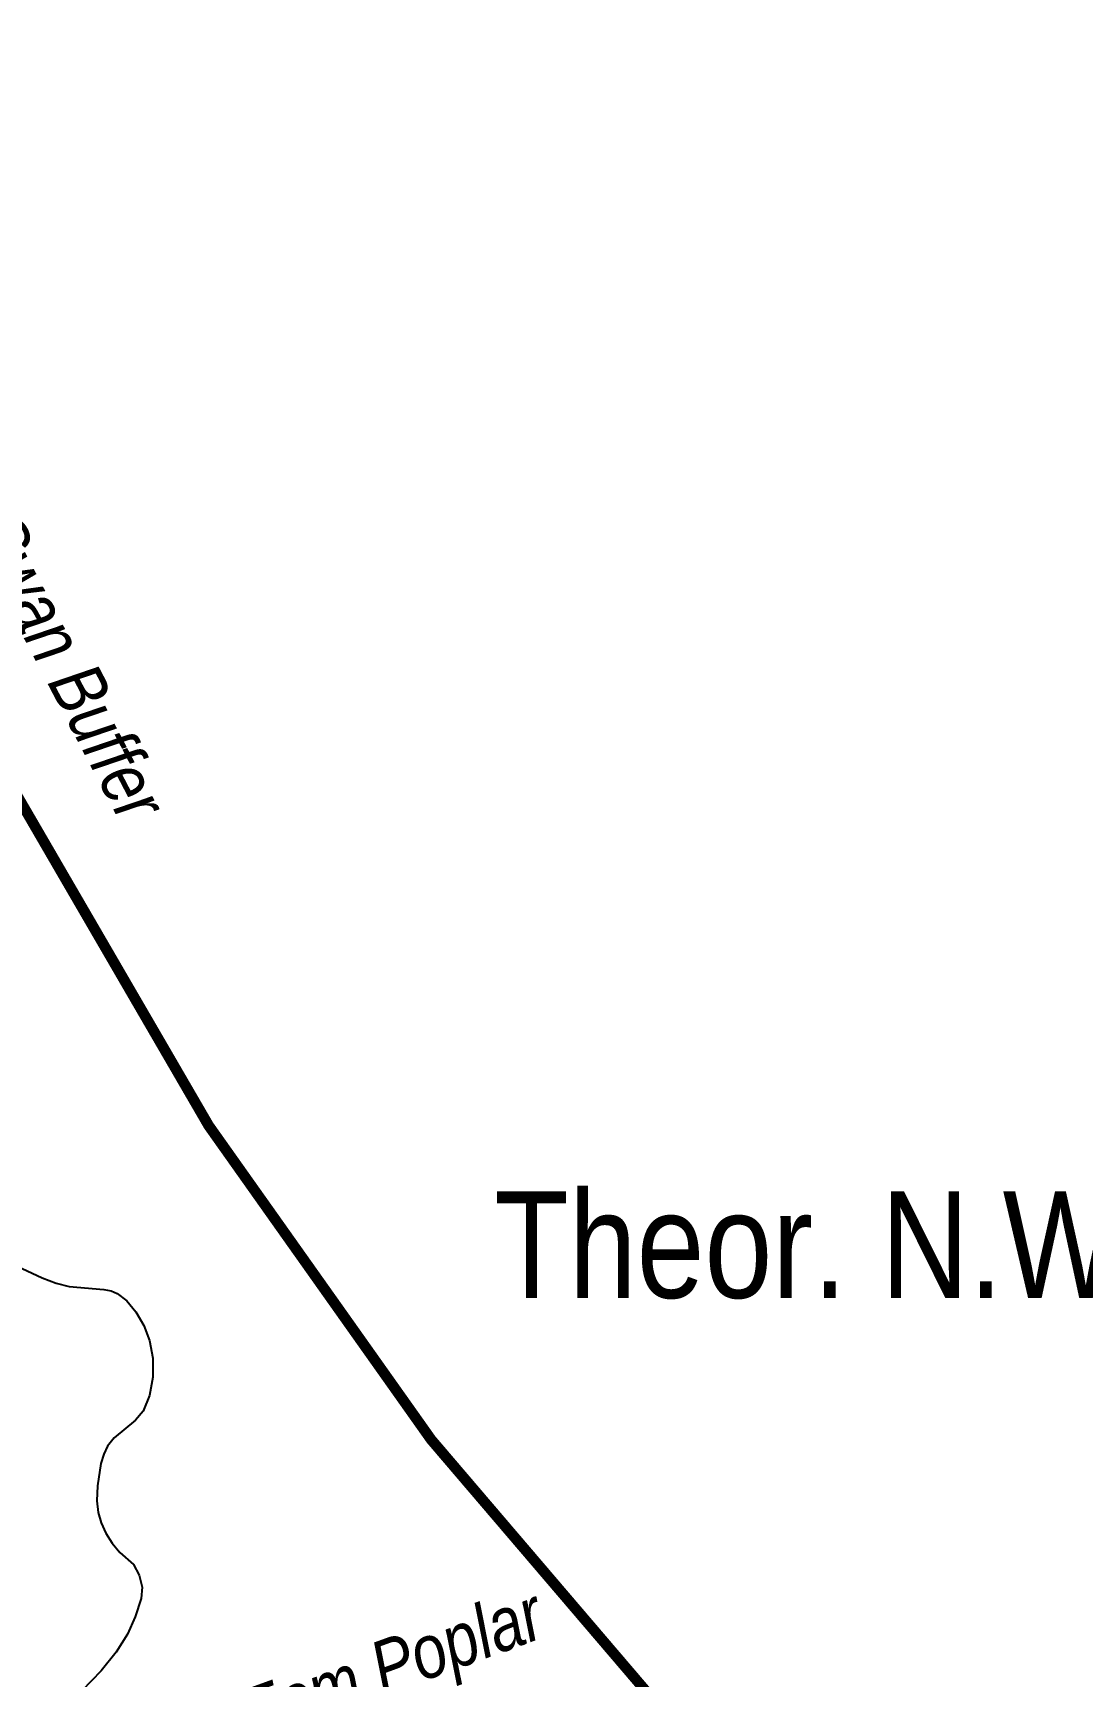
# Model space of a CAD drawing. Extents: x 331629 to 337523, y 6158057 to 6163201.
# Drawn here: x 334379 to 334576.1, y 6160134.4 to 6160443.1 of the extents above; entities that cross this region are included whole.
import ezdxf
from ezdxf.enums import TextEntityAlignment as Align

# ---------------------------------------------------------------- set-up
doc = ezdxf.new("R2010")
doc.units = 0
doc.header["$LTSCALE"] = 5
doc.linetypes.add('DASHDOT2', pattern=[12.7, 6.35, -3.175, 0, -3.175])
for name, color, linetype in [('AS-WILDLIFE', 131, 'DASHDOT2'), ('C-SYMBOL', 7, 'Continuous'), ('T-BUSH-T', 110, 'Continuous'), ('WETLAND', 143, 'Continuous')]:
    doc.layers.add(name, color=color, linetype=linetype)
doc.styles.add('175L', font='ARIALN.TTF', dxfattribs={"height": 20})
doc.styles.add('80L', font='ARIALN.TTF', dxfattribs={"height": 10})

msp = doc.modelspace()

# ---------------------------------------------------------------- linework, layer by layer
at = {"layer": 'AS-WILDLIFE', "const_width": 1.99960644, "flags": 128}
msp.add_lwpolyline([(335080.6600857316, 6159870.413249007, -0.2780239255329309), (334375.7583364293, 6160300.365482153), (334340.1887586272, 6160368.564210279, -0.03376879924792178), (334296.8527713495, 6160467.396489221), (334288.4177679294, 6160490.814909985, -0.01566260618228384), (334272.9251933519, 6160538.45741715), (334271.9766163801, 6160541.718396665, -0.07789036650548656), (334218.574984303, 6160783.590784232), (334217.9572094067, 6160793.569319736, -0.1406944124418613), (334313.3015861766, 6161224.544944458, -0.1406944124418613)], format="xyb", dxfattribs=at)
at = {"layer": 'WETLAND'}
msp.add_lwpolyline([(334372.4179021256, 6160213.136691083), (334380.7590205718, 6160209.246496626), (334383.411562759, 6160208.271767137), (334385.8479572827, 6160207.627036239), (334392.3734395484, 6160207.091914278), (334393.7619340885, 6160206.784049999), (334394.8830544822, 6160206.299878899), (334396.6737700664, 6160204.906430054), (334398.3656271468, 6160202.85985319), (334399.8590960819, 6160200.272828684), (334400.9588962167, 6160197.478239896), (334401.5727162769, 6160194.195055723), (334401.5627164642, 6160190.58641539), (334400.9329542689, 6160187.131175615), (334399.7537143751, 6160184.212857151), (334398.3350610017, 6160182.505817359), (334394.2809257489, 6160179.2285407), (334393.0624646663, 6160177.669218304), (334392.3745855875, 6160176.149453675), (334391.8270342388, 6160174.39416624), (334391.1607797599, 6160170.205231227), (334391.0641319723, 6160167.387935879), (334391.3065407861, 6160165.150040383), (334391.8639787161, 6160163.256372964), (334392.7573822788, 6160161.328498634), (334393.9568311637, 6160159.432514597), (334395.3993769722, 6160157.668887333), (334397.9192012935, 6160155.422873106), (334399.0014930703, 6160153.419711925), (334399.5536433766, 6160151.16198562), (334399.3626623664, 6160149.003737281), (334398.2367866832, 6160145.594343208), (334396.7893436417, 6160142.30178234), (334394.6664592694, 6160138.9276905), (334391.8537213785, 6160135.44189192), (334388.2066043223, 6160131.664370783)], dxfattribs=at)

# ---------------------------------------------------------------- texts
at = {"layer": 'AS-WILDLIFE', "insert": (334334.9606509795, 6160432.251236828), "char_height": 9.998032200000006, "attachment_point": 1, "rotation": 297.5446439804273, "style": '80L'}
msp.add_mtext_dynamic_manual_height_columns('\\pi0.49113;{\\fArial Narrow|b0|i1|c0|p34;800m Trumpeter Swan Buffer}', width=151.361937244202, gutter_width=50, heights=[0], dxfattribs=at)
at = {"layer": 'C-SYMBOL', "color": 3, "style": '175L'}
msp.add_text('Theor. N.W.1/4 Sec. 3-76-11-W.6M.', height=19.99999999999989, dxfattribs=at).set_placement((334649.0262962852, 6160199.481397183), align=Align.BOTTOM_CENTER)
at = {"layer": 'T-BUSH-T', "insert": (334411.6820402403, 6160129.328311195), "char_height": 9.998059200000025, "attachment_point": 1, "rotation": 20.000000000000057, "style": '80L'}
msp.add_mtext_dynamic_manual_height_columns('\\pi0.37673;{\\fArial Narrow|b0|i1|c0|p34;35cm Poplar\\P\\pi9.7474;& Spruce}', width=65.42030344995244, gutter_width=50.01020208122422, heights=[0], dxfattribs=at)

doc.saveas('drawing.dxf')
